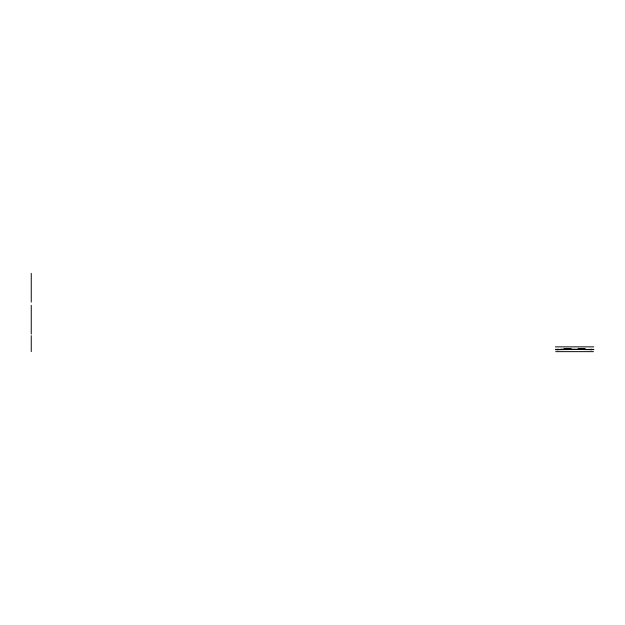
<?xml version="1.0" encoding="UTF-8"?>
<svg xmlns="http://www.w3.org/2000/svg" width="625" height="625" viewBox="0 0 625 625"><rect width="100%" height="100%" fill="white"/><g stroke="black" fill="none" stroke-linecap="round" stroke-linejoin="round"><path stroke-width="0.94" d="M555.398 349.383L558.594 349.258M555.398 346.859L593.75 346.859M564.023 348.773L571.055 348.773M578.086 348.773L585.117 348.773M564.023 349.094L571.055 349.094M578.086 349.094L585.117 349.094M555.398 349.672L593.75 349.383M555.68 351.648L593.469 351.648M590.555 349.258L593.75 349.672M31.25 273.352L31.25 302.109M31.25 305.312L31.25 334.07M31.25 335.672L31.25 351.648M561.547 349.258L556.992 349.672A382.242 382.242 0 0 1 592.148 349.672L561.547 349.258"/></g></svg>
